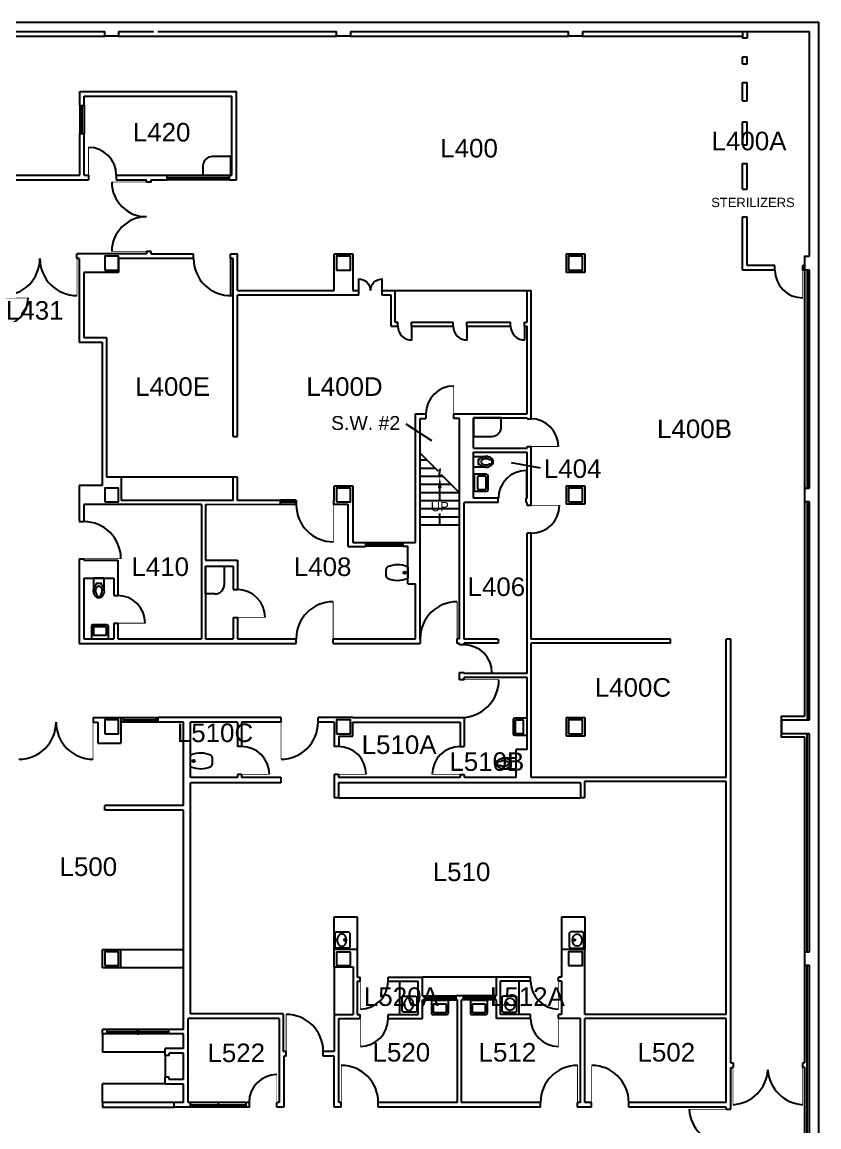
# Model space of a CAD drawing. Header units: inches. Extents: x -3235 to 3296, y 72 to 2924.
# Drawn here: x 2265 to 3296, y 1144 to 2574 of the extents above; entities that cross this region are included whole.
import ezdxf
from ezdxf.enums import TextEntityAlignment as Align

# ---------------------------------------------------------------- set-up
doc = ezdxf.new("R2010")
doc.units = ezdxf.units.IN
doc.header["$LTSCALE"] = 48
doc.header["$MEASUREMENT"] = 0
doc.layers.get('0').update_dxf_attribs({"linetype": 'CONTINUOUS'})
for name, color, linetype in [('A-ANNO-ROOM', 4, 'CONTINUOUS'), ('A-ANNO-TEXT', 4, 'CONTINUOUS'), ('A-COLS', 5, 'CONTINUOUS'), ('A-DOOR', 2, 'CONTINUOUS'), ('A-FLOR-CASE', 3, 'CONTINUOUS'), ('A-FLOR-PFIX', 2, 'CONTINUOUS'), ('A-FLOR-STRS', 2, 'CONTINUOUS'), ('A-GLAZ', 2, 'CONTINUOUS'), ('A-GLAZ-SILL', 1, 'CONTINUOUS'), ('A-WALL-FULL', 6, 'CONTINUOUS'), ('A-WALL-PRHT', 4, 'CONTINUOUS')]:
    doc.layers.add(name, color=color, linetype=linetype)
doc.styles.add('ARIAL', font='arial.ttf')

# ---------------------------------------------------------------- blocks, each defined once
blk = doc.blocks.new('BOX')
at = {"layer": 'A-COLS'}
blk.add_lwpolyline([(-9, -9), (9, -9), (9, 9), (-9, 9), (-9, -9)], dxfattribs=at)
blk = doc.blocks.new('AH')
blk.add_lwpolyline([(0, 0, 0.05, 0, 0), (0.15, 0, 0, 0, 0)], format="xyseb")
blk = doc.blocks.new('P2477016')
for p, q in [((-3.603083, -23.831759), (-3.603083, -23.831759)), ((-2.504894, -21.068753), (-2.504894, -21.068753))]:
    blk.add_line(p, q)
for points in [[(-6.93083, -16.399601, -0.022673), (-7, -14.875), (-7, 0), (-3.020761, 0), (0, 0), (3.020761, 0), (7, 0), (7, -14.875)], [(-6.937926, -16.211212, -0.074934), (-6.387938, -12.562014, -0.085426), (-4.920528, -9.670474, -0.066386), (-3.550098, -8.264603), (-3.550098, -6.711212), (3.449902, -6.711212), (3.449902, -8.264603, -0.066386), (4.820333, -9.670474, -0.085426), (6.287743, -12.562014, -0.111314), (6.709134, -17.991061)], [(3.991504, -23.722377, -0.562484), (3.158962, -23.529526), (2.424162, -21.300368, -0.238976), (2.492058, -20.853364, 0.08035), (3.421006, -18.976205, 0.074934), (3.837731, -16.211212, 0.074934), (3.421006, -13.446218, 0.085426), (2.414145, -11.462194, 0.066386), (1.597345, -10.624271, 0.330534), (-1.69754, -10.624271, 0.066386), (-2.51434, -11.462194, 0.085426), (-3.521201, -13.446218, 0.074934), (-3.937926, -16.211212, 0.074934), (-3.521201, -18.976205, 0.08035), (-2.592253, -20.853364, -0.238976), (-2.524357, -21.300368), (-3.250575, -23.503493, -0.549653), (-4.069149, -23.710095)], [(-4.023967, -23.748064, 0.06085), (-2.498761, -25.015482, 0.143932), (0, -25.75)], [(-2.976493, -22.67201, 0.063273), (-1.687041, -23.754089, 0.143932), (0, -24.25)], [(0, -25.75, 0.143932), (2.498761, -25.015482, 0.107177), (4.949747, -22.564786, 0.077997), (6.431696, -19.212481, 0.065232), (7, -14.875)], [(0, -24.25, 0.143932), (1.687041, -23.754089, 0.059203), (2.902316, -22.750942)]]:
    blk.add_lwpolyline(points, format="xyb")
for centre, radius, start, end in [((5.443363, -16.211212), 12.38129, 180, 197.141641), ((2.746106, -17.043143), 9.558648, 197.141641, 216.672481), ((1.035634, -18.316811), 7.426057, 216.672481, 226.574161)]:
    blk.add_arc(centre, radius, start, end)
blk = doc.blocks.new('W-LAV2')
for p, q in [((17, 11), (1, 11)), ((1, 11), (1, -11)), ((5.5, 7.5), (5.5, -7.5)), ((15.5, 8.5), (6.5, 8.5)), ((16.5, -7.5), (16.5, 7.5)), ((19, -9), (19, 9)), ((1, -11), (17, -11)), ((6.5, -8.5), (15.5, -8.5))]:
    blk.add_line(p, q)
for centre, radius, start, end in [((6.5, 7.5), 1, 90, 180), ((15.5, 7.5), 1, 0, 90), ((17, 9), 2, 0, 90), ((6.5, -7.5), 1, 180, 270), ((15.5, -7.5), 1, 270, 0), ((17, -9), 2, 270, 0)]:
    blk.add_arc(centre, radius, start, end)
blk = doc.blocks.new('CLINIC2')
for p, q in [((0, -7), (0, 7)), ((28, 4.5), (28, -4.5))]:
    blk.add_line(p, q)
blk.add_circle((4, 0), 1.5)
for centre, radius, start, end in [((0.5, 7), 0.5, 90, 180), ((13.1, -22), 32.1, 65.7709, 113.0856), ((25, 4.5), 3, 0, 66.4168), ((0.5, -7), 0.5, 180, 270), ((13.1, 22), 32.1, 246.9144, 294.2125), ((25, -4.5), 3, 293.1898, 0)]:
    blk.add_arc(centre, radius, start, end)
blk = doc.blocks.new('90S1')
blk.add_line((-0.5, 0), (-0.5, 1))
blk.add_arc((-0.5, 0), 1, 0, 91.707)
blk = doc.blocks.new('90D1')
for p, q in [((-0.5, 0), (-0.5, 0.5)), ((0.5, 0), (0.5, 0.5))]:
    blk.add_line(p, q)
for centre, start, end in [((-0.5, 0), 0, 91.707), ((0.5, 0), 88.293, 180)]:
    blk.add_arc(centre, 0.5, start, end)
blk = doc.blocks.new('ELLIPSE')
blk.add_circle((0.5, 0.5), 0.5)
blk = doc.blocks.new('C-LAV')
for p, q in [((0, 9), (1.5, 10.5)), ((0, 9), (0, -9)), ((17.5, 10.5), (1.5, 10.5)), ((17.5, 10.5), (19, 9)), ((19, -9), (19, 9)), ((0, -9), (1.5, -10.5)), ((1.5, -10.5), (17.5, -10.5)), ((19, -9), (17.5, -10.5))]:
    blk.add_line(p, q)
blk.add_circle((7, 0.01), 1)
at = {"xscale": 12.5, "yscale": 16, "zscale": 12.5}
blk.add_blockref('ELLIPSE', (4, -8), dxfattribs=at)

msp = doc.modelspace()

# ---------------------------------------------------------------- linework, layer by layer
at = {"layer": 'A-ANNO-ROOM'}
for p, q in [((2761.1, 2053.6), (2794.2, 2032.1)), ((2897.3, 2003.7), (2934.9, 1996.8))]:
    msp.add_line(p, q, dxfattribs=at)
at = {"layer": 'A-ANNO-TEXT'}
for p, q in [((2805, 1955.5), (2805, 1970.5)), ((2805, 1922.5), (2805, 1937.5))]:
    msp.add_line(p, q, dxfattribs=at)
at = {"layer": 'A-COLS'}
for p, q in [((2671.5, 1370.5), (2671.5, 1352.5)), ((2671.5, 1370.5), (2689.5, 1370.5)), ((2689.5, 1352.5), (2689.5, 1370.5)), ((2671.5, 1352.5), (2689.5, 1352.5))]:
    msp.add_line(p, q, dxfattribs=at)
for points in [[(2371.5, 2252.5), (2389.5, 2252.5), (2389.5, 2270.5), (2371.5, 2270.5), (2371.5, 2252.5)], [(2671.5, 2252.5), (2689.5, 2252.5), (2689.5, 2270.5), (2671.5, 2270.5), (2671.5, 2252.5)], [(2971.5, 2252.5), (2989.5, 2252.5), (2989.5, 2270.5), (2971.5, 2270.5), (2971.5, 2252.5)], [(2371.5, 1952.5), (2389.5, 1952.5), (2389.5, 1970.5), (2371.5, 1970.5), (2371.5, 1952.5)], [(2671.5, 1952.5), (2689.5, 1952.5), (2689.5, 1970.5), (2671.5, 1970.5), (2671.5, 1952.5)], [(2971.5, 1952.5), (2989.5, 1952.5), (2989.5, 1970.5), (2971.5, 1970.5), (2971.5, 1952.5)], [(2971.5, 1652.5), (2989.5, 1652.5), (2989.5, 1670.5), (2971.5, 1670.5), (2971.5, 1652.5)], [(2971.5, 1352.5), (2989.5, 1352.5), (2989.5, 1370.5), (2971.5, 1370.5), (2971.5, 1352.5)]]:
    msp.add_lwpolyline(points, dxfattribs=at)
msp.add_lwpolyline([(2671.5, 1652.5), (2689.5, 1652.5), (2689.5, 1670.5), (2671.5, 1670.5)], close=True, dxfattribs=at)
at = {"layer": 'A-DOOR'}
for points, const_width in [([(2350.5, 2375.5), (2350.5, 2411.5)], 1), ([(2425.5, 2366.5), (2380.5, 2366.5)], 1), ([(2425.5, 2276.7), (2380.5, 2276.7)], 1), ([(2335.5, 2267.5), (2335.5, 2219.5)], 1), ([(2534.4, 2267.5), (2534.4, 2219.5)], 1), ([(3274.5, 2252.5), (3274.5, 2216.5)], 0.75), ([(2236.5, 2216.5), (2272.5, 2216.5)], 1), ([(2823, 2066.6), (2823, 2102.6)], 0.75), ([(2922.4, 2024.3), (2958.4, 2024.3)], 1), ([(2916.7, 1957.2), (2916.7, 1993.2)], 1), ([(2667.3, 1948.8), (2667.3, 1900.8)], 1), ([(2923.9, 1948), (2959.9, 1948)], 1), ([(2344.5, 1879.1), (2392.5, 1879.1)], 1), ([(2667.1, 1775.5), (2667.1, 1823.5)], 1), ([(2827.5, 1775.5), (2827.5, 1823.5)], 1), ([(2543.1, 1803.2), (2579.1, 1803.2)], 1), ([(2387.9, 1795.6), (2423.9, 1795.6)], 1), ([(2836.5, 1731.6), (2872.5, 1731.6)], 1), ([(2836.5, 1722.5), (2881.5, 1722.5)], 1), ([(2356.4, 1667.5), (2356.4, 1619.5)], 1), ([(2599.6, 1667.5), (2599.6, 1619.5)], 1), ([(2548.6, 1600.1), (2584.6, 1600.1)], 1), ([(2673.8, 1600.1), (2709.7, 1600.1)], 1), ([(2831.2, 1600.1), (2795.3, 1600.1)], 1), ([(2702.3, 1332.2), (2702.3, 1296.3)], 1), ([(2958.4, 1332.2), (2958.4, 1296.3)], 1), ([(2606.3, 1241.5), (2606.3, 1289.5)], 1), ([(2702.3, 1283.9), (2702.3, 1247.9)], 1), ([(2958.4, 1283.9), (2958.4, 1247.9)], 1), ([(2677.6, 1175.5), (2677.6, 1223.5)], 1), ([(2983.2, 1175.5), (2983.2, 1223.5)], 1), ([(3001.6, 1175.5), (3001.6, 1223.5)], 1), ([(3184.5, 1220.5), (3184.5, 1172.5)], 1), ([(3274.5, 1220.5), (3274.5, 1172.5)], 1), ([(2594.2, 1175.5), (2594.2, 1211.5)], 0.75), ([(3175.5, 1166.5), (3127.5, 1166.5)], 1)]:
    msp.add_lwpolyline(points, dxfattribs=dict(at, const_width=const_width))
for centre, radius, start, end in [((2350.5, 2375.5), 35.9, 0, 90), ((2425.5, 2366.5), 44.9, 180, 270), ((2425.5, 2276.7), 44.9, 90, 180), ((2239.7, 2267.5), 47.9, 270, 0), ((2335.5, 2267.5), 47.9, 180, 270), ((3274.5, 2252.5), 35.9, 180, 270), ((2236.5, 2216.5), 36, 270, 0), ((2823, 2066.6), 35.9, 90, 180), ((2922.4, 2024.2), 36, 0.1494, 90), ((2916.8, 1957.2), 36, 90.1494, 180), ((2667.3, 1948.8), 47.9, 180, 270), ((2923.9, 1948.1), 36, 270, 359.8506), ((2344.5, 1879.1), 47.9, 0, 90), ((2387.9, 1795.5), 36, 0.1494, 90), ((2543.1, 1803.1), 36, 0.1494, 90), ((2667.1, 1775.5), 47.9, 90, 180), ((2827.5, 1775.5), 47.9, 90, 180), ((2836.5, 1731.6), 36, 0, 90), ((2832.5, 1722.5), 49, 270, 0), ((2260.6, 1667.5), 47.9, 270, 0), ((2356.4, 1667.5), 47.9, 180, 270), ((2599.6, 1667.5), 47.9, 270, 0), ((2548.6, 1600), 36, 0.1494, 90), ((2673.8, 1600), 36, 0.1494, 90), ((2831.2, 1600), 36, 90, 179.8506), ((2702.2, 1332.2), 36, 270.1494, 0), ((2958.5, 1332.2), 36, 180, 269.8506), ((2606.3, 1241.5), 47.9, 0, 90), ((2702.2, 1283.9), 36, 270.1494, 0), ((2958.5, 1283.9), 36, 180, 269.8506), ((2677.6, 1175.5), 47.9, 0, 90), ((2983.2, 1175.5), 47.9, 90, 180), ((3001.6, 1175.5), 47.9, 0, 90), ((3181.5, 1220.5), 48.1, 273.5763, 356.4237), ((3277.5, 1220.5), 48.1, 183.5763, 266.4237), ((2594.2, 1175.5), 35.9, 90, 180), ((3175.5, 1169.5), 48.1, 183.5763, 266.4237)]:
    msp.add_arc(centre, radius, start, end, dxfattribs=at)
at = {"layer": 'A-FLOR-CASE'}
for p, q in [((2537.5, 1984.6), (2392.6, 1984.6)), ((2673.8, 1569.4), (2987, 1569.4)), ((2668.5, 1373.5), (2668.5, 1415.5)), ((2668.5, 1415.5), (2698.2, 1415.5)), ((2698.2, 1415.5), (2698.2, 1373.5)), ((2962.8, 1415.5), (2992.5, 1415.5)), ((2962.8, 1373.5), (2962.8, 1415.5)), ((2992.5, 1415.5), (2992.5, 1373.5)), ((2392.5, 1373.5), (2473.5, 1373.5)), ((2473.5, 1349.5), (2392.5, 1349.5)), ((2668.5, 1351), (2668.5, 1289.1)), ((2753.2, 1289.1), (2753.2, 1332.2)), ((2878.2, 1337.5), (2782.5, 1337.5)), ((2907.5, 1289.1), (2907.5, 1332.2)), ((2368.5, 1264.4), (2368.5, 1240.4)), ((2449.5, 1240.4), (2368.5, 1240.4)), ((2449.5, 1236), (2449.5, 1208)), ((2449.5, 1199.5), (2368.5, 1199.5)), ((2368.5, 1175.5), (2368.5, 1199.5))]:
    msp.add_line(p, q, dxfattribs=at)
at = {"layer": 'A-FLOR-PFIX'}
for p, q in [((2534.6, 2399.5), (2510.6, 2399.5)), ((2534.6, 2375.5), (2534.6, 2399.5)), ((2498.6, 2387.5), (2498.6, 2375.5)), ((2498.6, 2375.5), (2534.6, 2375.5)), ((2884.5, 2061.4), (2848.5, 2061.4)), ((2848.5, 2061.4), (2848.5, 2037.4)), ((2884.5, 2049.4), (2884.5, 2061.4)), ((2848.5, 2037.4), (2872.5, 2037.4)), ((2502.1, 1869.4), (2526.1, 1869.4)), ((2502.1, 1833.4), (2502.1, 1869.4)), ((2526.1, 1869.4), (2526.1, 1845.4)), ((2514.1, 1833.4), (2502.1, 1833.4))]:
    msp.add_line(p, q, dxfattribs=at)
for centre, start, end in [((2510.6, 2387.5), 90, 180), ((2872.5, 2049.4), 270, 0), ((2514.1, 1845.4), 270, 0)]:
    msp.add_arc(centre, 12, start, end, dxfattribs=at)
at = {"layer": 'A-FLOR-STRS'}
for p, q in [((2802.7, 1992.3), (2779.5, 2015.5)), ((2788.5, 2006.5), (2779.5, 2006.5)), ((2799, 1996), (2779.5, 1996)), ((2830.5, 1964.5), (2807.3, 1987.7)), ((2809.5, 1985.5), (2779.5, 1985.5)), ((2820, 1975), (2779.5, 1975)), ((2830.5, 1964.5), (2779.5, 1964.5)), ((2830.5, 1954), (2779.5, 1954)), ((2830.5, 1943.5), (2779.5, 1943.5)), ((2830.5, 1933), (2779.5, 1933)), ((2830.5, 1922.5), (2779.5, 1922.5))]:
    msp.add_line(p, q, dxfattribs=at)
msp.add_lwpolyline([(2807.3, 1987.7), (2804.3, 1985.1), (2805.7, 1994.9), (2802.7, 1992.3)], dxfattribs=at)
at = {"layer": 'A-GLAZ'}
for p, q in [((2342.1, 2465.5), (2342.1, 2429.5)), ((2452.1, 2372.5), (2533.1, 2372.5)), ((2618.2, 1952.1), (2598.7, 1952.1)), ((2757, 1897.6), (2709, 1897.6)), ((2395.5, 1670.5), (2437.5, 1670.5)), ((2784.6, 1313.5), (2825.6, 1313.5)), ((2784.6, 1310.9), (2825.6, 1310.9)), ((2784.6, 1308.2), (2825.6, 1308.2)), ((2876.1, 1313.5), (2835.1, 1313.5)), ((2876.1, 1310.9), (2835.1, 1310.9)), ((2876.1, 1308.2), (2835.1, 1308.2)), ((2374.5, 1267), (2413.5, 1267)), ((2415.5, 1267), (2454.5, 1267)), ((2482.5, 1172.5), (2554.5, 1172.5))]:
    msp.add_line(p, q, dxfattribs=at)
at = {"layer": 'A-GLAZ-SILL'}
for p, q in [((2339.5, 2465.5), (2339.5, 2429.5)), ((2344.8, 2465.5), (2344.8, 2429.5)), ((2452.1, 2375.5), (2533.1, 2375.5)), ((2533.1, 2369.5), (2452.1, 2369.5)), ((2618.8, 1954.8), (2598.7, 1954.8)), ((2598.7, 1949.5), (2618.2, 1949.5)), ((2709, 1900.2), (2757, 1900.2)), ((2757, 1895.1), (2709, 1895)), ((2392.5, 1673.5), (2395.5, 1673.5)), ((2395.5, 1673.5), (2395.5, 1667.5)), ((2395.5, 1673.5), (2437.5, 1673.5)), ((2437.5, 1673.5), (2437.5, 1667.5)), ((2437.5, 1673.5), (2440.5, 1673.5)), ((2440.5, 1667.5), (2440.5, 1673.5)), ((2440.5, 1667.5), (2392.5, 1667.5)), ((2413.5, 1269.6), (2374.5, 1269.6)), ((2413.5, 1264.4), (2374.5, 1264.4)), ((2454.5, 1269.6), (2415.5, 1269.6)), ((2454.5, 1264.4), (2415.5, 1264.4)), ((2554.5, 1175.5), (2482.5, 1175.5)), ((2554.5, 1169.5), (2482.5, 1169.5))]:
    msp.add_line(p, q, dxfattribs=at)
at = {"layer": 'A-WALL-FULL'}
for p, q in [((268.5, 2573.5), (3295.5, 2573.5)), ((3196.5, 2561.5), (3196.5, 2552.5)), ((3202.5, 2561.5), (3202.5, 2552.5)), ((3283.5, 2270.5), (3283.5, 2561.5)), ((3295.5, 146.5), (3295.5, 2573.5)), ((2089.5, 2555.5), (2371.5, 2555.5)), ((2389.5, 2555.5), (2671.5, 2555.5)), ((2689.5, 2555.5), (2971.5, 2555.5)), ((2989.5, 2555.5), (3196.5, 2555.5)), ((3202.5, 2552.5), (3196.5, 2552.5)), ((3196.5, 2519.5), (3196.5, 2528.5)), ((3196.5, 2528.5), (3202.5, 2528.5)), ((3196.5, 2519.5), (3202.5, 2519.5)), ((3202.5, 2519.5), (3202.5, 2528.5)), ((3196.5, 2471.5), (3196.5, 2495.5)), ((3196.5, 2495.5), (3202.5, 2495.5)), ((3202.5, 2471.5), (3202.5, 2495.5)), ((2339.5, 2483.5), (2542.1, 2483.5)), ((2339.5, 2465.5), (2339.5, 2483.5)), ((2344.8, 2477.5), (2536.1, 2477.5)), ((2344.8, 2465.5), (2344.8, 2477.5)), ((2536.1, 2375.5), (2536.1, 2477.5)), ((2542.1, 2369.5), (2542.1, 2483.5)), ((2339.5, 2465.5), (2344.8, 2465.5)), ((3196.5, 2471.5), (3202.5, 2471.5)), ((3196.5, 2414.5), (3196.5, 2444.5)), ((3196.5, 2444.5), (3202.5, 2444.5)), ((3202.5, 2414.5), (3202.5, 2444.5)), ((2339.5, 2375.5), (2339.5, 2429.5)), ((2339.5, 2429.5), (2344.8, 2429.5)), ((2344.8, 2375.5), (2344.8, 2429.5)), ((3196.5, 2414.5), (3202.5, 2414.5)), ((3196.5, 2357.5), (3196.5, 2390.5)), ((3196.5, 2390.5), (3202.5, 2390.5)), ((3202.5, 2357.5), (3202.5, 2390.5)), ((2056.1, 2375.5), (2339.5, 2375.5)), ((2344.8, 2375.5), (2350.5, 2375.5)), ((2350.5, 2375.5), (2350.5, 2369.5)), ((2386.5, 2375.5), (2452.1, 2375.5)), ((2386.5, 2375.5), (2386.5, 2369.5)), ((2452.1, 2369.5), (2452.1, 2375.5)), ((2533.1, 2369.5), (2533.1, 2375.5)), ((2533.1, 2375.5), (2536.1, 2375.5)), ((2056.1, 2369.5), (2350.5, 2369.5)), ((2386.5, 2369.5), (2425.5, 2369.5)), ((2425.5, 2366.5), (2425.5, 2369.5)), ((2431.5, 2366.5), (2425.5, 2366.5)), ((2431.5, 2366.5), (2431.5, 2369.5)), ((2431.5, 2369.5), (2452.1, 2369.5)), ((2533.1, 2369.5), (2542.1, 2369.5)), ((3196.5, 2357.5), (3202.5, 2357.5)), ((3196.5, 2252.5), (3196.5, 2321.5)), ((3196.5, 2321.5), (3202.5, 2321.5)), ((3202.5, 2258.5), (3202.5, 2321.5)), ((2335.5, 2267.5), (2335.5, 2273.5)), ((2425.5, 2273.5), (2335.5, 2273.5)), ((2425.5, 2276.7), (2425.5, 2273.5)), ((2431.5, 2276.7), (2425.5, 2276.7)), ((2431.5, 2273.7), (2431.5, 2276.7)), ((2431.5, 2273.7), (2486.4, 2273.7)), ((2486.4, 2267.5), (2486.4, 2273.7)), ((2534.4, 2273.7), (2543.5, 2273.7)), ((2534.4, 2267.5), (2534.4, 2273.7)), ((2543.5, 2226.1), (2543.5, 2273.7)), ((2668.5, 2273.5), (2692.5, 2273.5)), ((2668.5, 2226.1), (2668.5, 2273.5)), ((2692.5, 2273.5), (2692.5, 2226.1)), ((2968.5, 2273.5), (2992.5, 2273.5)), ((2968.5, 2273.5), (2968.5, 2249.5)), ((2992.5, 2273.5), (2992.5, 2249.5)), ((2338.5, 2267.5), (2335.5, 2267.5)), ((2338.5, 2267.5), (2338.5, 2159.5)), ((2389.5, 2267.5), (2389.5, 2249.5)), ((2486.4, 2267.5), (2389.5, 2267.5)), ((2537.5, 2267.5), (2534.4, 2267.5)), ((2537.5, 2037.4), (2537.5, 2267.5)), ((2344.5, 2249.5), (2344.5, 2165.5)), ((2389.5, 2249.5), (2344.5, 2249.5)), ((2992.5, 2249.5), (2968.5, 2249.5)), ((3238.5, 2252.5), (3196.5, 2252.5)), ((3238.5, 2258.5), (3202.5, 2258.5)), ((3238.5, 2252.5), (3238.5, 2258.5)), ((3277.5, 2258.5), (3274.5, 2258.5)), ((3274.5, 2252.5), (3274.5, 2258.5)), ((3277.5, 2252.5), (3274.5, 2252.5)), ((3277.5, 2252.5), (3277.5, 2258.5)), ((3277.5, 1675.1), (3277.5, 2252.5)), ((3280.5, 2252.5), (3280.5, 1970.5)), ((3283.5, 1970.5), (3283.5, 2252.5)), ((2543.5, 2226.1), (2668.5, 2226.1)), ((2543.5, 2037.4), (2543.5, 2219.9)), ((2700.3, 2219.9), (2543.5, 2219.9)), ((2692.5, 2226.1), (2700.3, 2226.1)), ((2700.3, 2219.9), (2700.3, 2226.1)), ((2730.3, 2226.1), (2747.1, 2226.1)), ((2730.3, 2219.9), (2730.3, 2226.1)), ((2741.9, 2219.9), (2730.3, 2219.9)), ((2741.9, 2180.1), (2741.9, 2219.9)), ((2747.1, 2185.3), (2747.1, 2226.1)), ((2747.1, 2226.1), (2917.9, 2226.1)), ((2917.9, 2185.3), (2917.9, 2226.1)), ((2917.9, 2226.1), (2923.1, 2226.1)), ((2923.1, 2060.2), (2923.1, 2226.1)), ((2741.9, 2180.1), (2750.6, 2180.1)), ((2747.1, 2185.3), (2750.6, 2185.3)), ((2750.6, 2180.1), (2750.6, 2185.3)), ((2768.6, 2185.3), (2822.2, 2185.3)), ((2768.6, 2180.1), (2768.6, 2185.3)), ((2768.6, 2180.1), (2822.2, 2180.1)), ((2822.2, 2180.1), (2822.2, 2185.3)), ((2840.2, 2185.3), (2896.6, 2185.3)), ((2840.2, 2180.1), (2840.2, 2185.3)), ((2840.2, 2180.1), (2896.6, 2180.1)), ((2896.6, 2180.1), (2896.6, 2185.3)), ((2914.6, 2185.3), (2917.9, 2185.3)), ((2914.6, 2180.1), (2914.6, 2185.3)), ((2914.6, 2180.1), (2917.9, 2180.1)), ((2917.9, 2066.6), (2917.9, 2180.1)), ((2338.5, 2159.5), (2368, 2159.5)), ((2344.5, 2165.5), (2374, 2165.5)), ((2368, 2159.5), (2368, 1973.6)), ((2374, 2165.5), (2374, 1984.6)), ((2773.5, 2066.6), (2779.5, 2066.6)), ((2773.5, 1900.2), (2773.5, 2066.6)), ((2779.5, 2066.6), (2787, 2066.6)), ((2779.5, 1775.5), (2779.5, 2060.6)), ((2779.5, 2060.6), (2787, 2060.6)), ((2787, 2066.6), (2787, 2060.6)), ((2823, 2066.6), (2917.9, 2066.6)), ((2823, 2060.6), (2823, 2066.6)), ((2830.5, 2060.6), (2823, 2060.6)), ((2830.5, 1775.5), (2830.5, 2060.6)), ((2848.5, 2061.4), (2917.9, 2061.4)), ((2848.5, 2022.1), (2848.5, 2061.4)), ((2917.9, 2060.2), (2917.9, 2061.4)), ((2917.9, 2060.2), (2923.1, 2060.2)), ((2537.5, 2037.4), (2543.5, 2037.4)), ((2848.5, 2022.1), (2917.9, 2022.1)), ((2848.5, 1957.2), (2848.5, 2016.9)), ((2848.5, 2016.9), (2917.9, 2016.9)), ((2917.9, 2022.1), (2917.9, 2024.2)), ((2917.9, 2024.2), (2923.1, 2024.2)), ((2917.9, 1957.2), (2917.9, 2016.9)), ((2923.1, 1948), (2923.1, 2024.2)), ((2338.5, 1973.6), (2338.5, 1927)), ((2368, 1973.6), (2338.5, 1973.6)), ((2392.6, 1984.6), (2374, 1984.6)), ((2392.6, 1984.6), (2392.6, 1954.6)), ((2537.5, 1954.6), (2537.5, 1984.6)), ((2543.5, 1984.6), (2537.5, 1984.6)), ((2543.5, 1954.6), (2543.5, 1984.6)), ((2668.5, 1973.5), (2692.5, 1973.5)), ((2668.5, 1954.8), (2668.5, 1973.5)), ((2692.5, 1973.5), (2692.5, 1949.5)), ((2968.5, 1973.5), (2992.5, 1973.5)), ((2968.5, 1973.5), (2968.5, 1949.5)), ((2992.5, 1973.5), (2992.5, 1949.5)), ((2344.5, 1949.4), (2344.5, 1927)), ((2496.9, 1949.4), (2344.5, 1949.4)), ((2537.5, 1954.6), (2392.6, 1954.6)), ((2496.9, 1949.4), (2496.9, 1775.5)), ((2502.1, 1949.4), (2598.7, 1949.5)), ((2502.1, 1949.4), (2502.1, 1877.1)), ((2598.7, 1954.6), (2543.5, 1954.6)), ((2598.7, 1954.6), (2598.7, 1949.5)), ((2618.2, 1954.8), (2618.2, 1949.5)), ((2618.2, 1954.8), (2619.4, 1954.8)), ((2618.2, 1949.5), (2619.4, 1949.5)), ((2619.4, 1954.8), (2619.4, 1948.8)), ((2667.3, 1954.8), (2667.3, 1948.8)), ((2667.3, 1954.8), (2668.5, 1954.8)), ((2667.3, 1949.5), (2669.7, 1949.5)), ((2668.5, 1949.5), (2686.5, 1949.5)), ((2686.5, 1895), (2686.5, 1949.5)), ((2692.5, 1949.5), (2692.5, 1900.2)), ((2880.7, 1952), (2836.5, 1952)), ((2836.5, 1775.1), (2836.5, 1952)), ((2880.8, 1957.2), (2848.5, 1957.2)), ((2880.7, 1952), (2880.7, 1957.2)), ((2916.7, 1952), (2916.7, 1957.2)), ((2916.7, 1957.2), (2917.9, 1957.2)), ((2916.7, 1952), (2917.9, 1952)), ((2917.9, 1948), (2917.9, 1952)), ((2923.1, 1948), (2917.9, 1948)), ((2992.5, 1949.5), (2968.5, 1949.5)), ((3280.5, 1952.5), (3280.5, 1670.5)), ((3283.5, 1670.5), (3283.5, 1952.5)), ((2338.5, 1927), (2344.5, 1927)), ((2917.9, 1730.6), (2917.9, 1912)), ((2923.1, 1912), (2917.9, 1912)), ((2923.1, 1775.1), (2923.1, 1912)), ((2686.5, 1895), (2709, 1895)), ((2692.5, 1900.2), (2709, 1900.2)), ((2709, 1900.2), (2709, 1895)), ((2757, 1900.3), (2757, 1895.1)), ((2757, 1900.2), (2773.5, 1900.2)), ((2757, 1895.1), (2763.5, 1895.1)), ((2763.5, 1846.5), (2763.5, 1895.1)), ((2763.5, 1846.5), (2763.5, 1895.1)), ((2338.5, 1879.1), (2344.5, 1879.1)), ((2338.5, 1879.1), (2338.5, 1769.5)), ((2344.5, 1879.1), (2344.5, 1877.1)), ((2344.5, 1877.1), (2388.6, 1877.1)), ((2388.6, 1877.1), (2388.6, 1831.5)), ((2502.1, 1877.1), (2543.1, 1877.1)), ((2543.1, 1877.1), (2543.1, 1839.1)), ((2502.1, 1869.4), (2502.1, 1775.5)), ((2502.1, 1869.4), (2537.9, 1869.4)), ((2537.9, 1869.4), (2537.9, 1839.1)), ((2344.5, 1853.9), (2344.5, 1775.5)), ((2344.5, 1853.9), (2383.4, 1853.9)), ((2383.4, 1853.9), (2383.4, 1831.5)), ((2763.5, 1846.5), (2773.5, 1846.5)), ((2773.5, 1775.5), (2773.5, 1846.5)), ((2383.4, 1831.5), (2388.6, 1831.5)), ((2537.9, 1839.1), (2543.1, 1839.1)), ((2537.9, 1803.1), (2537.9, 1775.5)), ((2537.9, 1803.1), (2543.9, 1803.1)), ((2538.6, 1803.1), (2543.9, 1803.1)), ((2543.1, 1803.2), (2543.1, 1775.5)), ((2383.4, 1795.5), (2388.6, 1795.5)), ((2383.4, 1795.5), (2383.4, 1775.5)), ((2388.6, 1795.5), (2388.6, 1775.5)), ((2344.5, 1775.5), (2383.4, 1775.5)), ((2388.6, 1775.5), (2496.9, 1775.5)), ((2502.1, 1775.5), (2537.9, 1775.5)), ((2543.1, 1775.5), (2619.2, 1775.5)), ((2619.2, 1769.5), (2619.2, 1775.5)), ((2667.1, 1769.5), (2667.1, 1775.5)), ((2667.1, 1775.5), (2773.5, 1775.5)), ((2779.5, 1775.5), (2779.5, 1769.5)), ((2779.6, 1775.5), (2779.5, 1775.5)), ((2830.5, 1775.5), (2827.5, 1775.5)), ((2827.5, 1769.5), (2827.5, 1775.5)), ((2880.7, 1775.1), (2836.5, 1775.1)), ((2880.7, 1775.1), (2880.7, 1769.9)), ((3103.5, 1775.1), (2923.1, 1775.1)), ((3103.5, 1769.9), (3103.5, 1775.1)), ((3181.5, 1775.1), (3175.5, 1775.1)), ((3175.5, 1596.1), (3175.5, 1775.1)), ((3181.5, 1226.5), (3181.5, 1775.1)), ((2338.5, 1769.5), (2619.2, 1769.5)), ((2618, 1769.5), (2619.2, 1769.5)), ((2667.1, 1769.5), (2668.3, 1769.5)), ((2667.1, 1769.5), (2779.5, 1769.5)), ((2830.5, 1769.5), (2827.5, 1769.5)), ((2830.5, 1767.6), (2830.5, 1769.5)), ((2836.5, 1767.6), (2830.5, 1767.6)), ((2880.7, 1769.9), (2836.5, 1769.9)), ((2836.5, 1769.5), (2836.5, 1769.9)), ((2836.5, 1767.6), (2836.5, 1769.5)), ((2923.1, 1596.1), (2923.1, 1769.9)), ((3103.5, 1769.9), (2923.1, 1769.9)), ((2830.5, 1722.5), (2830.5, 1731.6)), ((2830.5, 1731.6), (2836.5, 1731.6)), ((2836.5, 1730.6), (2836.5, 1731.6)), ((2917.9, 1730.6), (2836.5, 1730.6)), ((2836.5, 1722.5), (2830.5, 1722.5)), ((2836.5, 1722.5), (2836.5, 1725.4)), ((2917.9, 1725.4), (2836.5, 1725.4)), ((2917.9, 1632.1), (2917.9, 1725.4)), ((2356.6, 1673.5), (2392.5, 1673.5)), ((2356.6, 1673.5), (2356.6, 1667.5)), ((2392.5, 1673.5), (2392.5, 1640.5)), ((2599.5, 1673.5), (2440.5, 1673.5)), ((2599.5, 1673.5), (2599.5, 1667.5)), ((2668.5, 1673.5), (2647.5, 1673.5)), ((2647.5, 1667.5), (2647.5, 1673.5)), ((2692.5, 1673.5), (2668.5, 1673.5)), ((2692.5, 1673.5), (2836.5, 1673.5)), ((2836.5, 1673.5), (2836.5, 1636)), ((2968.5, 1673.5), (2992.5, 1673.5)), ((2968.5, 1673.5), (2968.5, 1649.5)), ((2992.5, 1673.5), (2992.5, 1649.5)), ((2356.6, 1667.5), (2362.5, 1667.5)), ((2362.5, 1667.5), (2362.5, 1640.5)), ((2473.5, 1667.5), (2440.5, 1667.5)), ((2473.5, 1559.5), (2473.5, 1667.5)), ((2482.5, 1596.1), (2482.5, 1667.5)), ((2543.4, 1667.5), (2482.5, 1667.5)), ((2543.4, 1667.5), (2543.4, 1636)), ((2599.5, 1667.5), (2548.6, 1667.5)), ((2548.6, 1667.5), (2548.6, 1636)), ((2668.5, 1667.5), (2647.5, 1667.5)), ((2668.5, 1667.5), (2668.5, 1649.5)), ((2692.5, 1649.5), (2692.5, 1667.5)), ((2692.5, 1667.5), (2831.2, 1667.5)), ((2831.2, 1667.5), (2831.2, 1636)), ((2668.5, 1649.5), (2668.5, 1636)), ((2674.5, 1649.5), (2674.5, 1636)), ((2674.5, 1649.5), (2692.5, 1649.5)), ((2992.5, 1649.5), (2968.5, 1649.5)), ((3277.5, 1226.5), (3277.5, 1647.9)), ((3280.5, 1370.5), (3280.5, 1652.5)), ((3283.5, 1370.5), (3283.5, 1652.5)), ((2362.5, 1640.5), (2392.5, 1640.5)), ((2548.6, 1636), (2543.4, 1636)), ((2674.5, 1636), (2668.5, 1636)), ((2830.5, 1636), (2836.5, 1636)), ((2903.9, 1596.1), (2903.9, 1632.1)), ((2917.9, 1632.1), (2903.9, 1632.1)), ((2543.4, 1596.1), (2482.5, 1596.1)), ((2482.5, 1289.9), (2482.5, 1588.9)), ((2599.5, 1588.9), (2482.5, 1588.9)), ((2548.6, 1600), (2543.4, 1600)), ((2543.4, 1600), (2543.4, 1596.1)), ((2548.6, 1600), (2548.6, 1596.1)), ((2599.5, 1596.1), (2548.6, 1596.1)), ((2599.5, 1596.1), (2599.5, 1588.9)), ((2668.5, 1600), (2668.5, 1596.1)), ((2673.8, 1600), (2668.5, 1600)), ((2668.5, 1596.1), (2668.5, 1569.4)), ((2673.8, 1600), (2673.8, 1596.1)), ((2831.2, 1596.1), (2673.8, 1596.1)), ((2673.8, 1588.9), (2673.8, 1569.4)), ((2987, 1588.9), (2673.8, 1588.9)), ((2831.2, 1600), (2836.5, 1600)), ((2831.2, 1600), (2831.2, 1596.1)), ((2836.5, 1600), (2836.5, 1596.1)), ((2903.9, 1596.1), (2836.5, 1596.1)), ((3175.5, 1596.1), (2923.1, 1596.1)), ((2987, 1588.9), (2987, 1569.4)), ((3175.5, 1590.9), (2992.2, 1590.9)), ((2992.2, 1590.9), (2992.2, 1569.4)), ((3175.5, 1289.1), (3175.5, 1590.9)), ((2473.5, 1559.5), (2371.5, 1559.5)), ((2371.5, 1553.5), (2371.5, 1559.5)), ((2673.8, 1569.4), (2668.5, 1569.4)), ((2992.2, 1569.4), (2987, 1569.4)), ((2473.5, 1553.5), (2371.5, 1553.5)), ((2473.5, 1269.6), (2473.5, 1553.5)), ((2368.5, 1373.5), (2392.5, 1373.5)), ((2368.5, 1349.5), (2368.5, 1373.5)), ((2392.5, 1349.5), (2392.5, 1373.5)), ((2698.2, 1373.5), (2668.5, 1373.5)), ((2668.5, 1351), (2668.5, 1373.5)), ((2698.2, 1373.5), (2698.2, 1337.5)), ((2992.5, 1373.5), (2962.5, 1373.5)), ((2962.5, 1373.5), (2962.5, 1337.5)), ((2992.5, 1289.1), (2992.5, 1373.5)), ((2392.5, 1349.5), (2368.5, 1349.5)), ((2668.5, 1351), (2693, 1351)), ((2693, 1351), (2693, 1289.1)), ((3280.5, 1070.5), (3280.5, 1352.5)), ((3283.5, 1070.5), (3283.5, 1352.5)), ((2698.2, 1337.5), (2702.2, 1337.5)), ((2698.2, 1332.2), (2702.2, 1332.2)), ((2698.2, 1332.2), (2698.2, 1289.1)), ((2702.2, 1332.2), (2702.2, 1337.5)), ((2738.2, 1332.2), (2738.2, 1337.5)), ((2738.2, 1337.5), (2782.5, 1337.5)), ((2738.2, 1332.2), (2777.2, 1332.2)), ((2777.2, 1289.1), (2777.2, 1332.2)), ((2782.5, 1313.5), (2782.5, 1337.5)), ((2878.2, 1313.5), (2878.2, 1337.5)), ((2922.5, 1337.5), (2878.2, 1337.5)), ((2883.5, 1289.1), (2883.5, 1332.2)), ((2922.5, 1332.2), (2883.5, 1332.2)), ((2922.5, 1332.2), (2922.5, 1337.5)), ((2962.5, 1337.5), (2958.5, 1337.5)), ((2958.5, 1332.2), (2958.5, 1337.5)), ((2962.5, 1332.2), (2958.5, 1332.2)), ((2962.5, 1332.2), (2962.5, 1289.1)), ((2782.5, 1313.5), (2784.6, 1313.5)), ((2782.5, 1308.2), (2784.6, 1308.2)), ((2782.5, 1283.9), (2782.5, 1308.2)), ((2784.6, 1313.5), (2784.6, 1308.2)), ((2835.1, 1313.5), (2825.6, 1313.5)), ((2825.6, 1313.5), (2825.6, 1308.2)), ((2825.6, 1308.2), (2827.8, 1308.2)), ((2827.8, 1175.5), (2827.8, 1308.2)), ((2833, 1175.5), (2833, 1308.2)), ((2835.1, 1308.2), (2833, 1308.2)), ((2835.1, 1313.5), (2835.1, 1308.2)), ((2878.2, 1313.5), (2876.1, 1313.5)), ((2876.1, 1313.5), (2876.1, 1308.2)), ((2878.2, 1308.2), (2876.1, 1308.2)), ((2878.2, 1283.9), (2878.2, 1308.2)), ((2602.5, 1289.9), (2482.5, 1289.9)), ((2602.5, 1289.9), (2602.5, 1241.5)), ((2668.5, 1289.1), (2693, 1289.1)), ((2668.5, 1289.1), (2668.5, 1241.5)), ((2698.2, 1289.1), (2702.2, 1289.1)), ((2698.2, 1289.1), (2702.2, 1289.1)), ((2702.2, 1283.9), (2702.2, 1289.1)), ((2738.2, 1283.9), (2738.2, 1289.1)), ((2738.2, 1289.1), (2777.2, 1289.1)), ((2922.5, 1289.1), (2883.5, 1289.1)), ((2922.5, 1283.9), (2922.5, 1289.1)), ((2962.5, 1289.1), (2958.5, 1289.1)), ((2958.5, 1283.9), (2958.5, 1289.1)), ((3175.5, 1289.1), (2992.5, 1289.1)), ((2479.5, 1175.5), (2479.5, 1283.9)), ((2597.2, 1283.9), (2479.5, 1283.9)), ((2597.2, 1283.9), (2597.2, 1175.5)), ((2674.5, 1175.5), (2674.5, 1283.9)), ((2674.5, 1283.9), (2702.2, 1283.9)), ((2738.2, 1283.9), (2782.5, 1283.9)), ((2922.5, 1283.9), (2878.2, 1283.9)), ((2987.2, 1283.9), (2958.5, 1283.9)), ((2987.2, 1175.5), (2987.2, 1283.9)), ((2992.5, 1175.5), (2992.5, 1283.9)), ((3175.5, 1283.9), (2992.5, 1283.9)), ((3175.5, 1175.5), (3175.5, 1283.9)), ((2368.5, 1264.4), (2368.5, 1269.6)), ((2374.5, 1269.6), (2368.5, 1269.6)), ((2374.5, 1264.4), (2368.5, 1264.4)), ((2374.5, 1264.4), (2374.5, 1269.6)), ((2413.5, 1269.6), (2413.5, 1264.4)), ((2415.5, 1269.6), (2413.5, 1269.6)), ((2413.5, 1264.4), (2415.5, 1264.4)), ((2415.5, 1269.6), (2415.5, 1264.4)), ((2473.5, 1269.6), (2454.5, 1269.6)), ((2454.5, 1264.4), (2454.5, 1269.6)), ((2473.5, 1264.4), (2454.5, 1264.4)), ((2473.5, 1245), (2473.5, 1264.4)), ((2473.5, 1245), (2449.5, 1245)), ((2449.5, 1236), (2449.5, 1245)), ((2454.8, 1236), (2449.5, 1236)), ((2473.5, 1239), (2454.8, 1239)), ((2454.8, 1236), (2454.8, 1239)), ((2473.5, 1205), (2473.5, 1239)), ((2606.2, 1241.5), (2602.5, 1241.5)), ((2606.2, 1235.5), (2603.2, 1235.5)), ((2603.2, 1235.5), (2603.2, 1169.5)), ((2606.2, 1235.5), (2606.2, 1241.5)), ((2654.2, 1235.5), (2654.2, 1241.5)), ((2668.5, 1241.5), (2654.2, 1241.5)), ((2668.5, 1235.5), (2654.2, 1235.5)), ((2668.5, 1169.5), (2668.5, 1235.5)), ((3181.5, 1226.5), (3184.5, 1226.5)), ((3181.5, 1220.5), (3184.5, 1220.5)), ((3181.5, 1175.5), (3181.5, 1220.5)), ((3184.5, 1226.5), (3184.5, 1220.5)), ((3274.5, 1220.5), (3274.5, 1226.5)), ((3277.5, 1226.5), (3274.5, 1226.5)), ((3277.5, 1220.5), (3274.5, 1220.5)), ((3277.5, 1070.5), (3277.5, 1220.5)), ((2449.5, 1199), (2449.5, 1208)), ((2454.8, 1208), (2449.5, 1208)), ((2454.8, 1205), (2454.8, 1208)), ((2473.5, 1205), (2454.8, 1205)), ((2473.5, 1199), (2449.5, 1199)), ((2473.5, 1175.5), (2473.5, 1199)), ((2461.5, 1169.5), (2461.5, 1175.5)), ((2473.5, 1175.5), (2461.5, 1175.5)), ((2482.5, 1175.5), (2479.5, 1175.5)), ((2482.5, 1169.5), (2482.5, 1175.5)), ((2518.5, 1169.5), (2518.5, 1175.5)), ((2558.8, 1175.5), (2554.5, 1175.5)), ((2554.5, 1169.5), (2554.5, 1175.5)), ((2558.8, 1169.5), (2558.8, 1175.5)), ((2597.2, 1175.5), (2594.2, 1175.5)), ((2594.2, 1169.5), (2594.2, 1175.5)), ((2677.5, 1175.5), (2674.5, 1175.5)), ((2677.5, 1169.5), (2677.5, 1175.5)), ((2725.5, 1169.5), (2725.5, 1175.5)), ((2827.8, 1175.5), (2725.5, 1175.5)), ((2935.2, 1175.5), (2833, 1175.5)), ((2935.2, 1169.5), (2935.2, 1175.5)), ((2983.2, 1169.5), (2983.2, 1175.5)), ((2987.2, 1175.5), (2983.2, 1175.5)), ((3001.5, 1175.5), (2992.5, 1175.5)), ((3001.5, 1169.5), (3001.5, 1175.5)), ((3049.5, 1169.5), (3049.5, 1175.5)), ((3175.5, 1175.5), (3049.5, 1175.5)), ((3181.5, 1169.5), (3181.5, 1175.5)), ((2482.5, 1169.5), (2461.5, 1169.5)), ((2558.8, 1169.5), (2554.5, 1169.5)), ((2603.2, 1169.5), (2594.2, 1169.5)), ((2677.5, 1169.5), (2668.5, 1169.5)), ((2935.2, 1169.5), (2725.5, 1169.5)), ((3001.5, 1169.5), (2983.2, 1169.5)), ((3175.5, 1169.5), (3049.5, 1169.5)), ((3175.5, 1166.5), (3175.5, 1169.5)), ((3175.5, 1166.5), (3181.5, 1166.5)), ((3181.5, 1166.5), (3181.5, 1169.5))]:
    msp.add_line(p, q, dxfattribs=at)
for points in [[(2089.5, 2561.5), (2371.5, 2561.5)], [(2389.5, 2561.5), (2389.5, 2555.5), (2371.5, 2555.5), (2371.5, 2561.5)], [(2389.5, 2561.5), (2434.8, 2561.5)], [(2440.1, 2561.5), (2671.5, 2561.5)], [(2689.5, 2561.5), (2689.5, 2555.5), (2671.5, 2555.5), (2671.5, 2561.5)], [(2689.5, 2561.5), (2971.5, 2561.5)], [(2989.5, 2561.5), (2989.5, 2555.5), (2971.5, 2555.5), (2971.5, 2561.5)], [(2989.5, 2561.5), (3283.5, 2561.5)], [(3283.5, 2252.5), (3277.5, 2252.5), (3277.5, 2270.5), (3283.5, 2270.5)], [(3283.5, 1952.5), (3277.5, 1952.5), (3277.5, 1970.5), (3283.5, 1970.5)], [(3277.5, 1647.9), (3246.9, 1647.9), (3246.9, 1675.1), (3277.5, 1675.1)], [(3283.5, 1652.5), (3247.5, 1652.5), (3247.5, 1670.5), (3283.5, 1670.5)], [(3283.5, 1352.5), (3277.5, 1352.5), (3277.5, 1370.5), (3283.5, 1370.5)]]:
    msp.add_lwpolyline(points, dxfattribs=at)
at = {"layer": 'A-WALL-PRHT'}
for p, q in [((2461.5, 1175.5), (2368.5, 1175.5)), ((2368.5, 1175.5), (2368.5, 1169.5)), ((2368.5, 1169.5), (2461.5, 1169.5))]:
    msp.add_line(p, q, dxfattribs=at)

# ---------------------------------------------------------------- block references
at = {"layer": 'A-ANNO-TEXT', "xscale": 96, "yscale": 96, "zscale": 96, "rotation": 90}
msp.add_blockref('AH', (2805, 1970.5), dxfattribs=at)
at = {"layer": 'A-DOOR', "rotation": 179.9999999999997}
for p, xscale, yscale, zscale in [((2510.4, 2267.5), 48, 48, 48), ((2759.6, 2180.1), 18, 18, 18), ((2831.2, 2180.1), 18, 18, 18), ((2905.6, 2180.1), 18, 18, 18)]:
    msp.add_blockref('90S1', p, dxfattribs=dict(at, xscale=xscale, yscale=yscale, zscale=zscale))
at = {"layer": 'A-DOOR', "xscale": -30, "yscale": 30, "zscale": 30}
msp.add_blockref('90D1', (2715.3, 2226.1), dxfattribs=at)
at = {"layer": 'A-FLOR-PFIX'}
for name, p, rotation in [('P2477016', (2848.5, 2004.5), 90), ('CLINIC2', (2763.5, 1861.1), 179.9999999999997), ('W-LAV2', (2365.3, 1774.5), 90), ('W-LAV2', (2918.9, 1661.5), 179.9999999999997), ('W-LAV2', (2805.1, 1308.2), 270), ('W-LAV2', (2855.6, 1308.2), 270)]:
    msp.add_blockref(name, p, dxfattribs=dict(at, rotation=rotation))
for name, p in [('W-LAV2', (2848.5, 1977.3)), ('CLINIC2', (2482.5, 1617.4)), ('C-LAV', (2972.5, 1385.5)), ('C-LAV', (2885.5, 1302.6))]:
    msp.add_blockref(name, p, dxfattribs=at)
at = {"layer": 'A-FLOR-PFIX', "xscale": -1}
for name, p in [('P2477016', (2363.9, 1853.9)), ('C-LAV', (2688.5, 1385.5)), ('C-LAV', (2775.2, 1302.6))]:
    msp.add_blockref(name, p, dxfattribs=at)
at = {"layer": 'A-FLOR-PFIX', "xscale": -1, "rotation": 270}
msp.add_blockref('P2477016', (2903.9, 1614.1), dxfattribs=at)
at = {"layer": 'A-WALL-FULL'}
for p in [(2380.5, 1661.5), (2380.5, 1361.5)]:
    msp.add_blockref('BOX', p, dxfattribs=at)

# ---------------------------------------------------------------- texts
at = {"layer": 'A-ANNO-ROOM', "style": 'ARIAL'}
for s, height, p in [('L420', 24, (2445.1, 2419)), ('L400A', 24, (3205.1, 2407.6)), ('L400', 24, (2842.9, 2398.3)), ('L431', 24, (2281, 2188.4)), ('L400E', 24, (2459.3, 2089.8)), ('L400D', 24, (2681.7, 2089.8)), ('S.W. #2', 18, (2709.1, 2045.7)), ('L400B', 24, (3134.5, 2035.2)), ('L404', 24, (2976.9, 1983.6)), ('L410', 24, (2443.3, 1856.7)), ('L408', 24, (2653.4, 1856.7)), ('L406', 24, (2878.2, 1830.8)), ('L400C', 24, (3054.9, 1700.5)), ('L510C', 24, (2514.2, 1641.8)), ('L510A', 24, (2752.4, 1626.4)), ('L510B', 24, (2865.9, 1604.5)), ('L500', 24, (2350.3, 1468.5)), ('L510', 24, (2833.2, 1461.9)), ('L520A', 24, (2755.3, 1300.3)), ('L512A', 24, (2918.4, 1300.3)), ('L522', 24, (2541.7, 1227.6)), ('L520', 24, (2755.3, 1228.3)), ('L512', 24, (2892.5, 1228.3)), ('L502', 24, (3098.1, 1228.3))]:
    msp.add_text(s, height=height, dxfattribs=at).set_placement(p, align=Align.CENTER)
at = {"layer": 'A-ANNO-TEXT', "style": 'ARIAL'}
msp.add_text('STERILIZERS', height=12, dxfattribs=at).set_placement((3156.2, 2334.1))
msp.add_text('UP', height=12, dxfattribs=at).set_placement((2805, 1946.5), align=Align.MIDDLE_CENTER)

doc.saveas('drawing.dxf')
